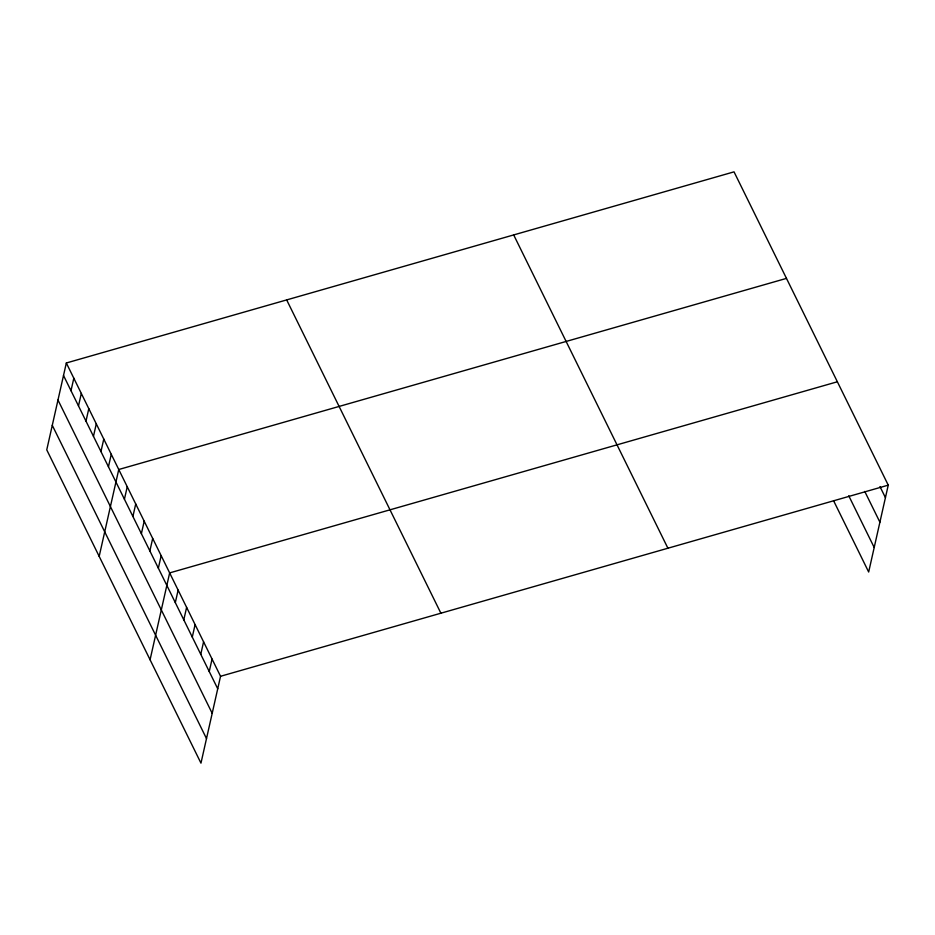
<?xml version="1.0" encoding="UTF-8"?>
<svg xmlns="http://www.w3.org/2000/svg" width="935" height="935" viewBox="0 0 935 935"><rect width="100%" height="100%" fill="white"/><g stroke="black" fill="none" stroke-linecap="round" stroke-linejoin="round"><path stroke-width="1.4" d="M66.327 362.99L46.75 449.852L200.967 763.147L220.543 676.285L66.327 362.99L734.033 171.853L888.25 485.148L868.673 572.01L833.541 500.622M71.002 390.701L73.818 378.208M78.493 405.919L81.31 393.425M85.985 421.136L88.802 408.642M93.465 436.353L96.282 423.859M100.957 451.57L103.773 439.076M108.448 466.787L111.265 454.293M99.18 556.372L118.757 469.51L786.464 278.385M124.425 499.243L127.242 486.738M132.91 516.471L135.727 503.977M141.384 533.698L144.2 521.204M149.869 550.937L152.685 538.431M158.354 568.164L161.171 555.67M150.079 659.759L169.656 572.898L837.363 381.772M175.312 602.631L178.129 590.125M183.798 619.858L186.614 607.364M192.283 637.086L195.099 624.592M200.768 654.325L203.585 641.819M209.241 671.552L212.058 659.058M220.543 676.285L888.25 485.148M879.975 486.574L885.433 497.654M864.758 491.424L879.905 522.186M848.758 495.784L874.202 547.478M513.689 234.93L667.906 548.226M286.671 299.913L440.888 613.208M63.51 375.484L217.726 688.779M57.982 400.028L212.198 713.323M52.278 425.308L206.506 738.603"/></g></svg>
